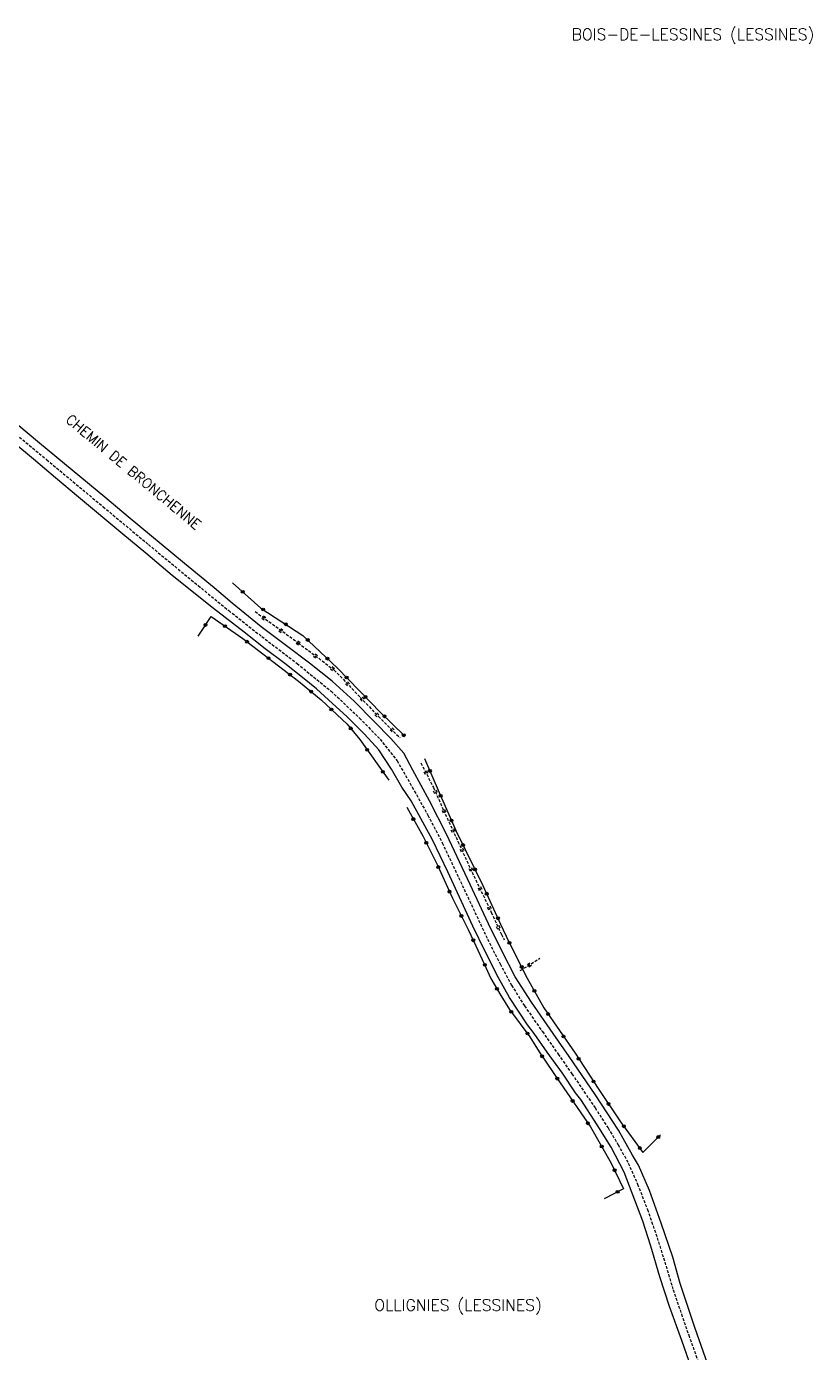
# Model space of a CAD drawing. Header units: millimetres. Extents: x 114000 to 115000, y 153000 to 154000.
# Drawn here: x 114343.1 to 114481.1, y 153754.6 to 153987.4 of the extents above; entities that cross this region are included whole.
import ezdxf
from ezdxf.enums import TextEntityAlignment as Align

# ---------------------------------------------------------------- set-up
doc = ezdxf.new("R2010")
doc.units = ezdxf.units.MM
doc.linetypes.add('DASHED', pattern=[0.75, 0.5, -0.25])
doc.layers.get('0').update_dxf_attribs({"linetype": 'CONTINUOUS'})
for name, color, linetype in [('W0001', 6, 'DASHED'), ('W0008', 7, 'CONTINUOUS'), ('W0220', 5, 'DASHED'), ('W0322', 7, 'CONTINUOUS'), ('W0980', 7, 'CONTINUOUS'), ('W0989', 7, 'CONTINUOUS')]:
    doc.layers.add(name, color=color, linetype=linetype)
doc.styles.get("Standard").update_dxf_attribs({"font": 'romans.shx', "width": 0.85})

# ---------------------------------------------------------------- blocks, each defined once
blk = doc.blocks.new('t322o')
at = {"color": 0, "linetype": 'Continuous'}
for radius in [0.25, 0.15]:
    blk.add_circle((0, 0), radius, dxfattribs=at)
blk = doc.blocks.new('t220o')
at = {"color": 0, "linetype": 'Continuous'}
for p, q in [((-0.25, 0.25), (0.25, 0.25)), ((-0.25, -0.25), (0.25, -0.25))]:
    blk.add_line(p, q, dxfattribs=at)

msp = doc.modelspace()

# ---------------------------------------------------------------- linework, layer by layer
at = {"layer": 'W0001'}
msp.add_lwpolyline([(114334.93, 153921.11), (114346.65, 153911.38), (114356.55, 153903.12), (114364.5, 153896.49), (114373.23, 153889.28), (114378.6, 153884.89), (114384.4, 153880.34), (114390.59, 153875.61), (114396.56, 153870.75), (114401.57, 153866.01), (114405.15, 153862.32), (114408.14, 153858.54), (114410.81, 153853.89), (114413.55, 153848.97), (114416.08, 153844.11), (114419.91, 153835.98), (114424.02, 153827.22), (114426.22, 153822.85), (114428.24, 153819.1), (114430.52, 153815.47), (114433.65, 153810.97), (114436.43, 153807.01), (114438.84, 153803.56), (114442.89, 153797.6), (114445.19, 153794.06), (114446.96, 153791.11), (114448.72, 153787.88), (114450.37, 153784.18), (114452.09, 153779.73), (114453.56, 153775.48), (114454.92, 153771.23), (114456.6, 153765.65), (114459.33, 153757.66), (114461.66, 153751.2)], dxfattribs=at)
at = {"layer": 'W0008'}
for points in [[(114459.85, 153751.85), (114458.12, 153756.76), (114455.96, 153762.71), (114454.28, 153767.91), (114452.68, 153773.27), (114451.3, 153777.71), (114449.89, 153781.4), (114447.98, 153786.29), (114445.74, 153790.66), (114443.29, 153794.59), (114440.39, 153799.07), (114439.47, 153800.24), (114437.16, 153803.7), (114434.47, 153807.36), (114432.2, 153810.65), (114431.05, 153812.18), (114427.87, 153816.95), (114425.95, 153820.44), (114423.59, 153825.05), (114421.43, 153829.5), (114419.44, 153833.84), (114417.05, 153839.01), (114414.36, 153844.63), (114410.6, 153851.5), (114409, 153853.9), (114407.17, 153857.02), (114404.92, 153860.43), (114402.44, 153863.17), (114399.37, 153866.22), (114396.1, 153869.22), (114393.99, 153871.18), (114391.57, 153873.14), (114388.45, 153875.59), (114384.99, 153878.19), (114381.32, 153881.09), (114375.91, 153885.24), (114368.69, 153891.08), (114364.05, 153894.96), (114359.99, 153898.33), (114352.23, 153904.82), (114348.21, 153908.2), (114344.31, 153911.48), (114333.59, 153920.36)], [(114462.7, 153752.5), (114460.4, 153758.99), (114457.84, 153766.73), (114456.53, 153771.36), (114454.52, 153777.31), (114452.43, 153783.09), (114450.54, 153787.5), (114449.47, 153789.25), (114447.04, 153793.65), (114442.92, 153799.92), (114438.36, 153806.62), (114435.57, 153810.63), (114431.74, 153816.15), (114428.9, 153820.61), (114426.57, 153825.04), (114424.19, 153829.89), (114421, 153836.77), (114416.83, 153845.61), (114413.82, 153851.48), (114410.93, 153856.86), (114409.33, 153859.83), (114407.04, 153862.43), (114404.11, 153865.43), (114400.63, 153868.96), (114396.78, 153872.47), (114392.76, 153875.63), (114388.72, 153878.72), (114384.31, 153882.05), (114379.18, 153886.18), (114376.02, 153888.87), (114370.81, 153893.16), (114360.96, 153901.33), (114356.84, 153904.8), (114345.4, 153914.28), (114341.4, 153917.61)]]:
    msp.add_lwpolyline(points, dxfattribs=at)
at = {"layer": 'W0220'}
msp.add_line((114429.78, 153821.68), (114433.19, 153823.84), dxfattribs=at)
for points in [[(114383.23, 153884.73), (114390.8, 153879.22), (114397.12, 153874.45), (114401.69, 153869.66), (114404.86, 153866.31), (114408.67, 153862.57)], [(114412.34, 153858.15), (114414.53, 153853.81), (114416.3, 153849.85), (114418.84, 153844.35), (114421.3, 153838.97), (114424.69, 153831.91), (114426.47, 153828.02), (114426.94, 153827.07)]]:
    msp.add_lwpolyline(points, dxfattribs=at)
at = {"layer": 'W0322'}
for points in [[(114379.28, 153889.77), (114384.23, 153885.33), (114391.63, 153880.52), (114397.71, 153874.76), (114405.3, 153866.94), (114409.32, 153862.99)], [(114373.22, 153880.39), (114375.5, 153883.86), (114381.05, 153880.01), (114390.85, 153872.51), (114394.82, 153869.2), (114399.38, 153864.97), (114401.6, 153862.26), (114406.68, 153855.14)], [(114412.98, 153858.92), (114415.53, 153852.94), (114418.53, 153846.17), (114423.2, 153836.64), (114426.32, 153829.85), (114427.76, 153826.74), (114431, 153820.38), (114433.9, 153815.17), (114439.38, 153807.17), (114443.57, 153800.78), (114447.38, 153795.11), (114451.31, 153789.76), (114454.38, 153792.84)], [(114409.84, 153850.36), (114412.72, 153845.22), (114415.24, 153840.17), (114417.9, 153834.38), (114420.62, 153828.9), (114421.99, 153826.03), (114423.46, 153822.88), (114424.62, 153820.32), (114426.36, 153817.3), (114427.89, 153814.87), (114431.47, 153810.06), (114433.06, 153807.4), (114436.78, 153801.98), (114442.09, 153794.23), (114445.75, 153787.86), (114447.88, 153783.36), (114444.48, 153781.63)]]:
    msp.add_lwpolyline(points, dxfattribs=at)

# ---------------------------------------------------------------- block references
at = {"layer": 'W0220'}
for p, rotation in [((114384.74, 153883.63), 323.9361999114166), ((114387.77, 153881.42), 323.9361999114166), ((114390.8, 153879.21), 322.9998481514488), ((114393.8, 153876.96), 322.9998481514488), ((114396.79, 153874.7), 322.9998481514488), ((114399.43, 153872.04), 313.6105747160212), ((114402.01, 153869.32), 313.4280798707157), ((114404.59, 153866.6), 313.4280798707157), ((114407.26, 153863.96), 315.5612706969891), ((114413.18, 153856.48), 296.8125187423856), ((114414.84, 153853.11), 294.0952294141857), ((114416.37, 153849.69), 294.7736684490046), ((114417.94, 153846.29), 294.7736684490046), ((114419.51, 153842.88), 294.6130950119268), ((114421.07, 153839.47), 294.6130950119268), ((114422.69, 153836.09), 295.625852408223), ((114424.31, 153832.71), 295.625852408223), ((114425.88, 153829.3), 294.5992498955191), ((114431.37, 153822.69), 32.30660820689672)]:
    msp.add_blockref('t220o', p, dxfattribs=dict(at, rotation=rotation))
at = {"layer": 'W0322'}
for p, rotation in [((114381.05, 153888.18), 318.1338785004068), ((114384.63, 153885.07), 326.9761548142915), ((114388.61, 153882.48), 326.9761548142915), ((114374.52, 153882.37), 56.70012909206844), ((114377.94, 153882.16), 325.2560631191769), ((114381.82, 153879.42), 322.5894945107575), ((114392.46, 153879.73), 316.5532343520485), ((114385.59, 153876.53), 322.5894945107575), ((114395.91, 153876.46), 316.5532343520485), ((114389.36, 153873.65), 322.5894945107575), ((114399.29, 153873.13), 314.1449645446478), ((114393.06, 153870.67), 320.1531967643953), ((114402.6, 153869.72), 314.1449645446478), ((114396.62, 153867.53), 317.1833111707004), ((114405.93, 153866.33), 315.5097636763504), ((114400.01, 153864.21), 309.3641395885726), ((114409.31, 153863), 315.5097636763504), ((114402.9, 153860.44), 305.5003662661093), ((114405.66, 153856.58), 305.5003662661093), ((114413.91, 153856.73), 293.1349701353631), ((114415.79, 153852.37), 293.8712772866367), ((114411, 153848.29), 299.3768509289513), ((114417.71, 153848.02), 293.8712772866367), ((114413.27, 153844.12), 296.4334428511082), ((114419.73, 153843.73), 296.125595190214), ((114415.38, 153839.86), 294.7022799464552), ((114421.82, 153839.46), 296.125595190214), ((114417.36, 153835.54), 294.7022799464552), ((114423.88, 153835.18), 294.6374503722085), ((114419.44, 153831.27), 296.3557657507227), ((114425.85, 153830.86), 294.6374503722085), ((114421.52, 153827), 295.5648732190494), ((114427.86, 153826.55), 297.0244337445168), ((114423.54, 153822.7), 294.4270850007161), ((114430.02, 153822.32), 297.0244337445168), ((114425.68, 153818.47), 299.814045691891), ((114432.25, 153818.13), 299.0210191468867), ((114428.2, 153814.45), 306.6883636471101), ((114434.67, 153814.05), 304.4059453750997), ((114431.04, 153810.64), 306.6883636471101), ((114437.35, 153810.13), 304.4059453750997), ((114433.59, 153806.63), 304.4658155165282), ((114440.01, 153806.2), 303.2640555660522), ((114436.27, 153802.71), 304.4658155165282), ((114442.62, 153802.22), 303.2640555660522), ((114438.96, 153798.8), 304.4140114772173), ((114445.26, 153798.27), 303.9412927656018), ((114441.64, 153794.88), 304.4140114772173), ((114447.94, 153794.35), 306.2520734879943), ((114453.99, 153792.45), 45.15828513337), ((114444.06, 153790.79), 299.9076332169924), ((114450.75, 153790.52), 306.2520734879943), ((114446.33, 153786.62), 295.2837000684611), ((114446.86, 153782.84), 206.9749134069907)]:
    msp.add_blockref('t322o', p, dxfattribs=dict(at, rotation=rotation))

# ---------------------------------------------------------------- texts
at = {"layer": 'W0980'}
for s, p in [('BOIS-DE-LESSINES (LESSINES)', (114460.1, 153985.92)), ('OLLIGNIES (LESSINES)', (114418.85, 153762.8))]:
    msp.add_text(s, height=2, dxfattribs=at).set_placement(p, align=Align.MIDDLE)
at = {"layer": 'W0989'}
msp.add_text('CHEMIN DE BRONCHENNE', height=1.75, rotation=320.162, dxfattribs=at).set_placement((114361.87, 153909.24), align=Align.MIDDLE)

doc.saveas('drawing.dxf')
